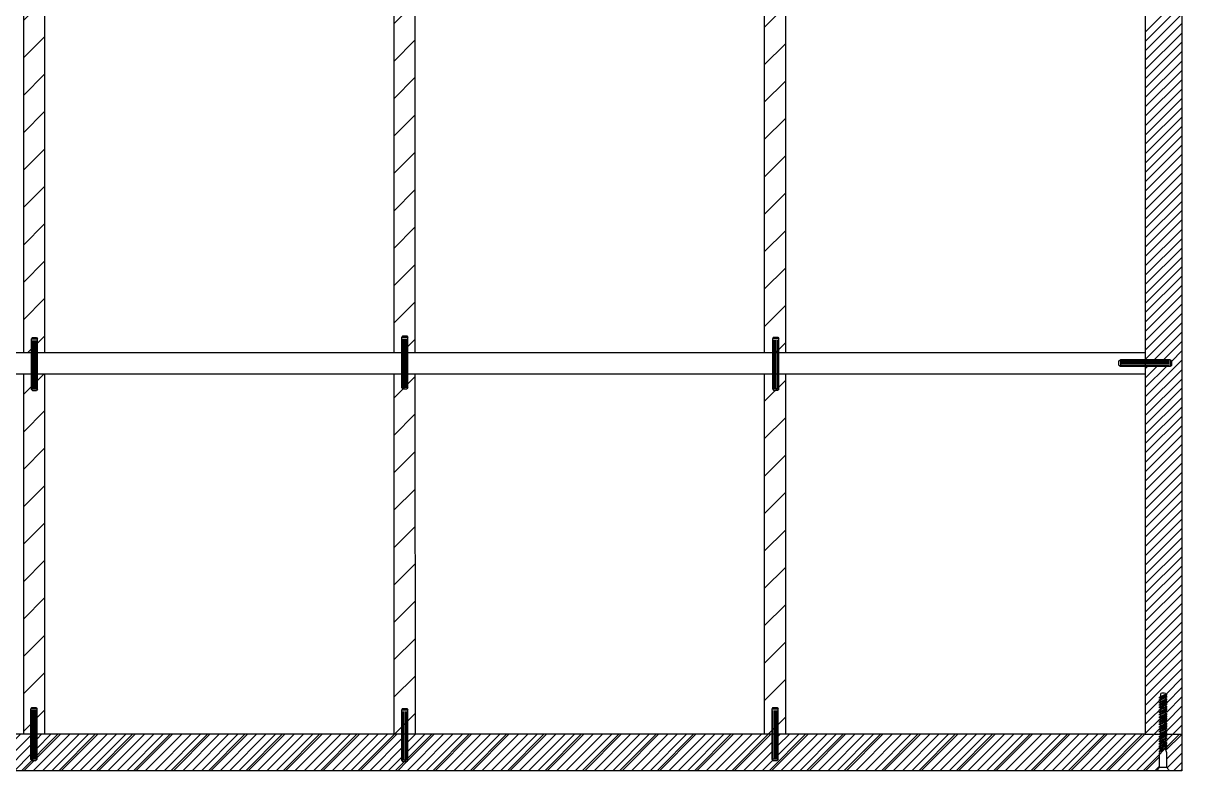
# Model space of a CAD drawing. Header units: inches. Extents: x 17 to 1541, y -140 to 953.
# Drawn here: x 1339.5 to 1449.1, y 776.5 to 847.2 of the extents above; entities that cross this region are included whole.
import ezdxf

# ---------------------------------------------------------------- set-up
doc = ezdxf.new("R2010")
doc.units = ezdxf.units.IN
doc.header["$MEASUREMENT"] = 0
doc.layers.add('Linea di sezione', color=151, linetype='Continuous')
pattern_1 = [(45, (864.1837, 82.1774), (-1.767767, 1.767767), [])]

msp = doc.modelspace()

# ---------------------------------------------------------------- hatches: boundary and pattern name
at = {"layer": 'Linea di sezione'}
h = msp.add_hatch(dxfattribs=at)
h.set_pattern_fill('ANSI31', color=256, scale=20)
h.set_pattern_definition(pattern_1)
h.paths.add_polyline_path([(1341.54, 849.06), (1339.54, 849.06), (1339.54, 816.03), (1341.54, 816.03)])
h = msp.add_hatch(dxfattribs=at)
h.set_pattern_fill('ANSI31', color=256, scale=20)
h.set_pattern_definition(pattern_1)
h.paths.add_polyline_path([(1376.57, 849.06), (1374.57, 849.06), (1374.57, 816.03), (1376.57, 816.03)])
h = msp.add_hatch(dxfattribs=at)
h.set_pattern_fill('ANSI31', color=256, scale=20)
h.set_pattern_definition(pattern_1)
h.paths.add_polyline_path([(1411.6, 849.06), (1409.6, 849.06), (1409.6, 816.03), (1411.6, 816.03)])
h = msp.add_hatch(dxfattribs=at)
h.set_pattern_fill('ANSI31', color=256, scale=20)
h.set_pattern_definition(pattern_1)
h.paths.add_polyline_path([(1341.54, 814.03), (1339.54, 814.03), (1339.54, 780), (1341.54, 780)])
h = msp.add_hatch(dxfattribs=at)
h.set_pattern_fill('ANSI31', color=256, scale=20)
h.set_pattern_definition(pattern_1)
h.paths.add_polyline_path([(1376.57, 814.03), (1374.57, 814.03), (1374.58, 780), (1376.58, 780)])
h = msp.add_hatch(dxfattribs=at)
h.set_pattern_fill('ANSI31', color=256, scale=20)
h.set_pattern_definition(pattern_1)
h.paths.add_polyline_path([(1411.6, 814.03), (1409.6, 814.03), (1409.6, 780), (1411.6, 780)])
h = msp.add_hatch(dxfattribs=at)
h.set_pattern_fill('ANSI31', color=256, scale=20)
h.set_pattern_definition(pattern_1)
h.paths.add_polyline_path([(1449.08, 780), (1445.63, 780), (1305.52, 780), (1302.08, 780), (1302.08, 776.55), (1449.08, 776.55)])

# ---------------------------------------------------------------- linework, layer by layer
at = {"color": 7}
for p, q in [((1449.08, 923.55), (1449.08, 776.55)), ((1449.08, 923.55), (1449.08, 776.55)), ((1445.63, 849.63), (1445.63, 780)), ((1339.54, 849.06), (1339.54, 816.03)), ((1341.54, 849.06), (1341.54, 816.03)), ((1374.57, 849.06), (1374.57, 816.03)), ((1376.57, 849.06), (1376.57, 816.03)), ((1409.6, 849.06), (1409.6, 816.03)), ((1411.6, 849.06), (1411.6, 816.03)), ((1445.63, 816.03), (1305.52, 816.03)), ((1445.63, 814.03), (1305.52, 814.03)), ((1339.54, 814.03), (1339.54, 780)), ((1341.54, 814.03), (1341.54, 780)), ((1374.57, 814.03), (1374.58, 780)), ((1376.57, 814.03), (1376.58, 780)), ((1409.6, 814.03), (1409.6, 780)), ((1411.6, 814.03), (1411.6, 780)), ((1445.63, 780), (1305.52, 780)), ((1445.63, 780), (1449.08, 780)), ((1449.08, 776.55), (1302.08, 776.55))]:
    msp.add_line(p, q, dxfattribs=at)
at = {"color": 40, "linetype": 'Continuous'}
for p, q in [((1445.63, 846.35), (1449.08, 849.81)), ((1445.63, 845.47), (1449.08, 848.93)), ((1445.63, 844.59), (1449.08, 848.04)), ((1445.63, 843.7), (1449.08, 847.16)), ((1445.63, 842.82), (1449.08, 846.27)), ((1445.63, 841.93), (1449.08, 845.39)), ((1445.63, 841.05), (1449.08, 844.51)), ((1445.63, 840.17), (1449.08, 843.62)), ((1445.63, 839.28), (1449.08, 842.74)), ((1445.63, 838.4), (1449.08, 841.86)), ((1445.63, 837.51), (1449.08, 840.97)), ((1445.63, 836.63), (1449.08, 840.09)), ((1445.63, 835.75), (1449.08, 839.2)), ((1445.63, 834.86), (1449.08, 838.32)), ((1445.63, 833.98), (1449.08, 837.44)), ((1445.63, 833.1), (1449.08, 836.55)), ((1445.63, 832.21), (1449.08, 835.67)), ((1445.63, 831.33), (1449.08, 834.78)), ((1445.63, 830.44), (1449.08, 833.9)), ((1445.63, 829.56), (1449.08, 833.02)), ((1445.63, 828.68), (1449.08, 832.13)), ((1445.63, 827.79), (1449.08, 831.25)), ((1445.63, 826.91), (1449.08, 830.36)), ((1445.63, 826.02), (1449.08, 829.48)), ((1445.63, 825.14), (1449.08, 828.6)), ((1445.63, 824.26), (1449.08, 827.71)), ((1445.63, 823.37), (1449.08, 826.83)), ((1445.63, 822.49), (1449.08, 825.95)), ((1445.63, 821.6), (1449.08, 825.06)), ((1445.63, 820.72), (1449.08, 824.18)), ((1445.63, 819.84), (1449.08, 823.29)), ((1445.63, 818.95), (1449.08, 822.41)), ((1445.63, 818.07), (1449.08, 821.53)), ((1445.63, 817.19), (1449.08, 820.64)), ((1445.63, 816.3), (1449.08, 819.76)), ((1445.63, 815.42), (1449.08, 818.87)), ((1446.48, 815.39), (1449.08, 817.99)), ((1447.36, 815.39), (1449.08, 817.11)), ((1445.63, 811.88), (1449.08, 815.34)), ((1448.13, 815.27), (1449.08, 816.22)), ((1445.63, 814.53), (1445.88, 814.79)), ((1445.63, 813.65), (1446.76, 814.79)), ((1445.63, 812.77), (1447.65, 814.79)), ((1445.63, 811), (1449.08, 814.45)), ((1445.63, 810.11), (1449.08, 813.57)), ((1445.63, 809.23), (1449.08, 812.69)), ((1445.63, 808.35), (1449.08, 811.8)), ((1445.63, 807.46), (1449.08, 810.92)), ((1445.63, 806.58), (1449.08, 810.04)), ((1445.63, 805.69), (1449.08, 809.15)), ((1445.63, 804.81), (1449.08, 808.27)), ((1445.63, 803.93), (1449.08, 807.38)), ((1445.63, 803.04), (1449.08, 806.5)), ((1445.63, 802.16), (1449.08, 805.62)), ((1445.63, 801.28), (1449.08, 804.73)), ((1445.63, 800.39), (1449.08, 803.85)), ((1445.63, 799.51), (1449.08, 802.96)), ((1445.63, 798.62), (1449.08, 802.08)), ((1445.63, 797.74), (1449.08, 801.2)), ((1445.63, 796.86), (1449.08, 800.31)), ((1445.63, 795.97), (1449.08, 799.43)), ((1445.63, 795.09), (1449.08, 798.55)), ((1445.63, 794.2), (1449.08, 797.66)), ((1445.63, 793.32), (1449.08, 796.78)), ((1445.63, 792.44), (1449.08, 795.89)), ((1445.63, 791.55), (1449.08, 795.01)), ((1445.63, 790.67), (1449.08, 794.13)), ((1445.63, 789.78), (1449.08, 793.24)), ((1445.63, 788.9), (1449.08, 792.36)), ((1445.63, 788.02), (1449.08, 791.47)), ((1445.63, 787.13), (1449.08, 790.59)), ((1445.63, 786.25), (1449.08, 789.71)), ((1445.63, 785.37), (1449.08, 788.82)), ((1445.63, 784.48), (1449.08, 787.94)), ((1445.63, 783.6), (1449.08, 787.05)), ((1445.63, 782.71), (1449.08, 786.17)), ((1447.62, 783.83), (1449.08, 785.29)), ((1445.63, 781.83), (1447.57, 783.78)), ((1447.66, 782.98), (1449.08, 784.4)), ((1447.66, 782.09), (1449.08, 783.52)), ((1445.63, 780.95), (1447.66, 782.98)), ((1447.63, 781.18), (1449.08, 782.64)), ((1445.63, 780.06), (1447.03, 781.46)), ((1447.09, 781.52), (1447.53, 781.97)), ((1447.56, 780.23), (1449.08, 781.75)), ((1443, 776.55), (1447.53, 781.08)), ((1443.88, 776.55), (1447.53, 780.2)), ((1447.66, 779.44), (1449.08, 780.87)), ((1336.93, 776.55), (1340.23, 779.84)), ((1340.47, 776.55), (1343.92, 780)), ((1340.83, 779.56), (1341.27, 780)), ((1340.83, 778.68), (1342.15, 780)), ((1340.83, 777.79), (1343.04, 780)), ((1341.35, 776.55), (1344.81, 780)), ((1342.23, 776.55), (1345.69, 780)), ((1343.12, 776.55), (1346.57, 780)), ((1344, 776.55), (1347.46, 780)), ((1344.89, 776.55), (1348.34, 780)), ((1345.77, 776.55), (1349.23, 780)), ((1346.65, 776.55), (1350.11, 780)), ((1347.54, 776.55), (1350.99, 780)), ((1348.42, 776.55), (1351.88, 780)), ((1349.31, 776.55), (1352.76, 780)), ((1350.19, 776.55), (1353.65, 780)), ((1351.07, 776.55), (1354.53, 780)), ((1351.96, 776.55), (1355.41, 780)), ((1352.84, 776.55), (1356.3, 780)), ((1353.73, 776.55), (1357.18, 780)), ((1354.61, 776.55), (1358.06, 780)), ((1355.49, 776.55), (1358.95, 780)), ((1356.38, 776.55), (1359.83, 780)), ((1357.26, 776.55), (1360.72, 780)), ((1358.14, 776.55), (1361.6, 780)), ((1359.03, 776.55), (1362.48, 780)), ((1359.91, 776.55), (1363.37, 780)), ((1360.8, 776.55), (1364.25, 780)), ((1361.68, 776.55), (1365.14, 780)), ((1362.56, 776.55), (1366.02, 780)), ((1363.45, 776.55), (1366.9, 780)), ((1364.33, 776.55), (1367.79, 780)), ((1365.22, 776.55), (1368.67, 780)), ((1366.1, 776.55), (1369.55, 780)), ((1366.98, 776.55), (1370.44, 780)), ((1367.87, 776.55), (1371.32, 780)), ((1368.75, 776.55), (1372.21, 780)), ((1369.64, 776.55), (1373.09, 780)), ((1370.52, 776.55), (1373.97, 780)), ((1371.4, 776.55), (1374.86, 780)), ((1372.29, 776.55), (1375.3, 779.56)), ((1375.82, 776.55), (1379.28, 780)), ((1375.9, 779.28), (1376.63, 780)), ((1375.9, 778.4), (1377.51, 780)), ((1375.9, 777.51), (1378.39, 780)), ((1376.71, 776.55), (1380.16, 780)), ((1377.59, 776.55), (1381.05, 780)), ((1378.47, 776.55), (1381.93, 780)), ((1379.36, 776.55), (1382.81, 780)), ((1380.24, 776.55), (1383.7, 780)), ((1381.13, 776.55), (1384.58, 780)), ((1382.01, 776.55), (1385.46, 780)), ((1382.89, 776.55), (1386.35, 780)), ((1383.78, 776.55), (1387.23, 780)), ((1384.66, 776.55), (1388.12, 780)), ((1385.54, 776.55), (1389, 780)), ((1386.43, 776.55), (1389.88, 780)), ((1387.31, 776.55), (1390.77, 780)), ((1388.2, 776.55), (1391.65, 780)), ((1389.08, 776.55), (1392.54, 780)), ((1389.96, 776.55), (1393.42, 780)), ((1390.85, 776.55), (1394.3, 780)), ((1391.73, 776.55), (1395.19, 780)), ((1392.62, 776.55), (1396.07, 780)), ((1393.5, 776.55), (1396.96, 780)), ((1394.38, 776.55), (1397.84, 780)), ((1395.27, 776.55), (1398.72, 780)), ((1396.15, 776.55), (1399.61, 780)), ((1397.04, 776.55), (1400.49, 780)), ((1397.92, 776.55), (1401.37, 780)), ((1398.8, 776.55), (1402.26, 780)), ((1399.69, 776.55), (1403.14, 780)), ((1400.57, 776.55), (1404.03, 780)), ((1401.45, 776.55), (1404.91, 780)), ((1402.34, 776.55), (1405.79, 780)), ((1403.22, 776.55), (1406.68, 780)), ((1404.11, 776.55), (1407.56, 780)), ((1404.99, 776.55), (1408.45, 780)), ((1405.87, 776.55), (1409.33, 780)), ((1406.76, 776.55), (1410.21, 780)), ((1407.64, 776.55), (1410.32, 779.23)), ((1410.29, 776.55), (1413.75, 780)), ((1410.92, 779.83), (1411.1, 780)), ((1410.92, 778.95), (1411.98, 780)), ((1410.92, 778.06), (1412.87, 780)), ((1411.18, 776.55), (1414.63, 780)), ((1412.06, 776.55), (1415.52, 780)), ((1412.95, 776.55), (1416.4, 780)), ((1413.83, 776.55), (1417.28, 780)), ((1414.71, 776.55), (1418.17, 780)), ((1415.6, 776.55), (1419.05, 780)), ((1416.48, 776.55), (1419.94, 780)), ((1417.36, 776.55), (1420.82, 780)), ((1418.25, 776.55), (1421.7, 780)), ((1419.13, 776.55), (1422.59, 780)), ((1420.02, 776.55), (1423.47, 780)), ((1420.9, 776.55), (1424.36, 780)), ((1421.78, 776.55), (1425.24, 780)), ((1422.67, 776.55), (1426.12, 780)), ((1423.55, 776.55), (1427.01, 780)), ((1424.44, 776.55), (1427.89, 780)), ((1425.32, 776.55), (1428.78, 780)), ((1426.2, 776.55), (1429.66, 780)), ((1427.09, 776.55), (1430.54, 780)), ((1427.97, 776.55), (1431.43, 780)), ((1428.86, 776.55), (1432.31, 780)), ((1429.74, 776.55), (1433.19, 780)), ((1430.62, 776.55), (1434.08, 780)), ((1431.51, 776.55), (1434.96, 780)), ((1432.39, 776.55), (1435.85, 780)), ((1433.27, 776.55), (1436.73, 780)), ((1434.16, 776.55), (1437.61, 780)), ((1435.04, 776.55), (1438.5, 780)), ((1435.93, 776.55), (1439.38, 780)), ((1436.81, 776.55), (1440.27, 780)), ((1437.69, 776.55), (1441.15, 780)), ((1438.58, 776.55), (1442.03, 780)), ((1439.46, 776.55), (1442.92, 780)), ((1440.35, 776.55), (1443.8, 780)), ((1441.23, 776.55), (1444.69, 780)), ((1442.11, 776.55), (1445.57, 780)), ((1444.77, 776.55), (1447.66, 779.44)), ((1447.57, 778.48), (1449.08, 779.98)), ((1447.66, 777.67), (1449.08, 779.1)), ((1337.82, 776.55), (1340.23, 778.96)), ((1338.7, 776.55), (1340.23, 778.08)), ((1373.17, 776.55), (1375.3, 778.68)), ((1408.53, 776.55), (1410.32, 778.35)), ((1447.69, 776.82), (1449.08, 778.22)), ((1339.58, 776.55), (1340.55, 777.52)), ((1374.05, 776.55), (1375.3, 777.8)), ((1374.94, 776.55), (1375.81, 777.42)), ((1409.41, 776.55), (1410.4, 777.54)), ((1445.65, 776.55), (1446.96, 777.86)), ((1446.53, 776.55), (1446.96, 776.97)), ((1448.3, 776.55), (1449.08, 777.33))]:
    msp.add_line(p, q, dxfattribs=at)
at = {"color": 1}
for p, q in [((1340.39, 817.48), (1340.29, 817.33)), ((1340.89, 817.33), (1340.29, 817.33)), ((1340.29, 817.33), (1340.29, 812.62)), ((1340.39, 817.48), (1340.79, 817.48)), ((1340.79, 817.48), (1340.89, 817.33)), ((1340.89, 812.62), (1340.89, 817.33)), ((1375.41, 817.64), (1375.31, 817.49)), ((1375.91, 817.49), (1375.31, 817.49)), ((1375.31, 817.49), (1375.31, 812.78)), ((1375.41, 817.64), (1375.81, 817.64)), ((1375.41, 812.87), (1375.41, 817.38)), ((1375.54, 812.87), (1375.54, 817.38)), ((1375.67, 812.87), (1375.67, 817.38)), ((1375.81, 817.64), (1375.91, 817.49)), ((1375.81, 812.87), (1375.81, 817.38)), ((1375.91, 812.78), (1375.91, 817.49)), ((1410.47, 817.51), (1410.38, 817.36)), ((1410.98, 817.36), (1410.38, 817.36)), ((1410.38, 817.36), (1410.38, 812.65)), ((1410.47, 817.51), (1410.88, 817.51)), ((1410.88, 817.51), (1410.98, 817.36)), ((1410.98, 812.65), (1410.98, 817.36)), ((1340.39, 812.71), (1340.39, 817.22)), ((1340.52, 812.71), (1340.52, 817.22)), ((1340.66, 812.71), (1340.66, 817.22)), ((1340.79, 812.71), (1340.79, 817.22)), ((1410.47, 812.74), (1410.47, 817.25)), ((1410.61, 812.74), (1410.61, 817.25)), ((1410.74, 812.74), (1410.74, 817.25)), ((1410.88, 812.74), (1410.88, 817.25)), ((1443.13, 815.29), (1443.28, 815.39)), ((1443.13, 814.89), (1443.13, 815.29)), ((1443.28, 815.39), (1443.28, 814.79)), ((1447.99, 815.39), (1443.28, 815.39)), ((1447.89, 815.29), (1443.39, 815.29)), ((1447.89, 815.15), (1443.39, 815.15)), ((1447.99, 815.39), (1448.13, 815.29)), ((1447.99, 815.39), (1447.99, 814.79)), ((1448.13, 814.89), (1448.13, 815.29)), ((1443.13, 814.89), (1443.28, 814.79)), ((1443.28, 814.79), (1447.99, 814.79)), ((1447.89, 815.02), (1443.39, 815.02)), ((1447.89, 814.89), (1443.39, 814.89)), ((1447.99, 814.79), (1448.13, 814.89)), ((1340.29, 812.62), (1340.39, 812.48)), ((1340.89, 812.62), (1340.29, 812.62)), ((1340.39, 812.48), (1340.79, 812.48)), ((1340.89, 812.62), (1340.79, 812.48)), ((1375.31, 812.78), (1375.41, 812.64)), ((1375.91, 812.78), (1375.31, 812.78)), ((1375.41, 812.64), (1375.81, 812.64)), ((1375.91, 812.78), (1375.81, 812.64)), ((1410.38, 812.65), (1410.47, 812.51)), ((1410.98, 812.65), (1410.38, 812.65)), ((1410.47, 812.51), (1410.88, 812.51)), ((1410.98, 812.65), (1410.88, 812.51)), ((1340.33, 782.52), (1340.23, 782.36)), ((1340.83, 782.36), (1340.23, 782.36)), ((1340.23, 782.36), (1340.23, 777.65)), ((1340.33, 782.52), (1340.73, 782.52)), ((1340.73, 782.52), (1340.83, 782.36)), ((1340.83, 777.65), (1340.83, 782.36)), ((1375.4, 782.42), (1375.3, 782.27)), ((1375.9, 782.27), (1375.3, 782.27)), ((1375.3, 782.27), (1375.3, 777.55)), ((1375.4, 782.42), (1375.8, 782.42)), ((1375.8, 782.42), (1375.9, 782.27)), ((1375.9, 777.55), (1375.9, 782.27)), ((1410.42, 782.51), (1410.32, 782.36)), ((1410.92, 782.36), (1410.32, 782.36)), ((1410.32, 782.36), (1410.32, 777.65)), ((1410.42, 782.51), (1410.82, 782.51)), ((1410.82, 782.51), (1410.92, 782.36)), ((1410.92, 777.65), (1410.92, 782.36)), ((1340.33, 777.75), (1340.33, 782.26)), ((1340.46, 777.75), (1340.46, 782.26)), ((1340.59, 777.75), (1340.59, 782.26)), ((1340.73, 777.75), (1340.73, 782.26)), ((1375.4, 777.65), (1375.4, 782.16)), ((1375.53, 777.65), (1375.53, 782.16)), ((1375.67, 777.65), (1375.67, 782.16)), ((1375.8, 777.65), (1375.8, 782.16)), ((1410.42, 777.74), (1410.42, 782.25)), ((1410.56, 777.74), (1410.56, 782.25)), ((1410.69, 777.74), (1410.69, 782.25)), ((1410.82, 777.74), (1410.82, 782.25)), ((1340.23, 777.65), (1340.33, 777.52)), ((1340.83, 777.65), (1340.23, 777.65)), ((1340.33, 777.52), (1340.73, 777.52)), ((1340.83, 777.65), (1340.73, 777.52)), ((1375.3, 777.55), (1375.4, 777.42)), ((1375.9, 777.55), (1375.3, 777.55)), ((1375.4, 777.42), (1375.8, 777.42)), ((1375.9, 777.55), (1375.8, 777.42)), ((1410.32, 777.65), (1410.42, 777.51)), ((1410.92, 777.65), (1410.32, 777.65)), ((1410.42, 777.51), (1410.82, 777.51)), ((1410.92, 777.65), (1410.82, 777.51))]:
    msp.add_line(p, q, dxfattribs=at)
at = {"color": 2}
for p, q in [((1447.66, 783.81), (1446.96, 783.5)), ((1447.66, 783.72), (1446.96, 783.41)), ((1447.66, 783.59), (1446.96, 783.27)), ((1446.96, 783.41), (1446.96, 783.5)), ((1447.66, 783.49), (1446.96, 783.18)), ((1447.09, 783.56), (1447.09, 783.86)), ((1447.09, 783.33), (1447.09, 783.46)), ((1447.53, 783.86), (1447.53, 783.76)), ((1447.53, 783.66), (1447.53, 783.53)), ((1447.53, 783.44), (1447.53, 783.3)), ((1447.66, 783.72), (1447.66, 783.81)), ((1447.66, 783.49), (1447.66, 783.59)), ((1447.66, 783.35), (1446.96, 783.04)), ((1446.96, 783.18), (1446.96, 783.27)), ((1447.66, 783.26), (1446.96, 782.94)), ((1447.66, 783.12), (1446.96, 782.8)), ((1446.96, 782.94), (1446.96, 783.04)), ((1447.66, 783.02), (1446.96, 782.71)), ((1447.66, 782.9), (1446.96, 782.58)), ((1447.66, 782.8), (1446.96, 782.49)), ((1446.96, 782.71), (1446.96, 782.8)), ((1447.66, 782.66), (1446.96, 782.35)), ((1446.96, 782.49), (1446.96, 782.58)), ((1447.66, 782.57), (1446.96, 782.26)), ((1447.66, 782.44), (1446.96, 782.12)), ((1446.96, 782.26), (1446.96, 782.35)), ((1447.66, 782.34), (1446.96, 782.03)), ((1447.09, 783.1), (1447.09, 783.23)), ((1447.09, 782.86), (1447.09, 783)), ((1447.09, 782.64), (1447.09, 782.77)), ((1447.09, 782.41), (1447.09, 782.54)), ((1447.09, 782.18), (1447.09, 782.31)), ((1447.53, 783.2), (1447.53, 783.06)), ((1447.53, 782.97), (1447.53, 782.84)), ((1447.53, 782.74), (1447.53, 782.61)), ((1447.53, 782.51), (1447.53, 782.38)), ((1447.53, 782.29), (1447.53, 782.15)), ((1447.66, 783.26), (1447.66, 783.35)), ((1447.66, 783.02), (1447.66, 783.12)), ((1447.66, 782.8), (1447.66, 782.9)), ((1447.66, 782.57), (1447.66, 782.66)), ((1447.66, 782.34), (1447.66, 782.44)), ((1447.66, 782.2), (1446.96, 781.89)), ((1446.96, 782.03), (1446.96, 782.12)), ((1447.66, 782.11), (1446.96, 781.79)), ((1447.66, 781.97), (1446.96, 781.65)), ((1446.96, 781.79), (1446.96, 781.89)), ((1447.66, 781.87), (1446.96, 781.56)), ((1447.66, 781.75), (1446.96, 781.43)), ((1447.66, 781.65), (1446.96, 781.34)), ((1446.96, 781.56), (1446.96, 781.65)), ((1447.66, 781.51), (1446.96, 781.2)), ((1446.96, 781.34), (1446.96, 781.43)), ((1447.66, 781.42), (1446.96, 781.11)), ((1447.66, 781.29), (1446.96, 780.97)), ((1446.96, 781.11), (1446.96, 781.2)), ((1447.66, 781.19), (1446.96, 780.88)), ((1447.09, 781.95), (1447.09, 782.08)), ((1447.09, 781.71), (1447.09, 781.85)), ((1447.09, 781.49), (1447.09, 781.62)), ((1447.09, 781.26), (1447.09, 781.39)), ((1447.53, 782.05), (1447.53, 781.91)), ((1447.53, 781.82), (1447.53, 781.69)), ((1447.53, 781.59), (1447.53, 781.46)), ((1447.53, 781.36), (1447.53, 781.23)), ((1447.66, 782.11), (1447.66, 782.2)), ((1447.66, 781.87), (1447.66, 781.97)), ((1447.66, 781.65), (1447.66, 781.75)), ((1447.66, 781.42), (1447.66, 781.51)), ((1447.66, 781.19), (1447.66, 781.29)), ((1447.66, 781.05), (1446.96, 780.74)), ((1446.96, 780.88), (1446.96, 780.97)), ((1447.66, 780.96), (1446.96, 780.64)), ((1447.66, 780.82), (1446.96, 780.5)), ((1446.96, 780.64), (1446.96, 780.74)), ((1447.66, 780.72), (1446.96, 780.41)), ((1447.66, 780.6), (1446.96, 780.28)), ((1447.66, 780.5), (1446.96, 780.19)), ((1446.96, 780.41), (1446.96, 780.5)), ((1447.66, 780.36), (1446.96, 780.05)), ((1446.96, 780.19), (1446.96, 780.28)), ((1447.66, 780.27), (1446.96, 779.96)), ((1447.66, 780.14), (1446.96, 779.82)), ((1447.09, 781.03), (1447.09, 781.16)), ((1447.09, 780.8), (1447.09, 780.93)), ((1447.09, 780.56), (1447.09, 780.7)), ((1447.09, 780.34), (1447.09, 780.47)), ((1447.09, 780.11), (1447.09, 780.24)), ((1447.53, 781.14), (1447.53, 781)), ((1447.53, 780.9), (1447.53, 780.76)), ((1447.53, 780.67), (1447.53, 780.54)), ((1447.53, 780.44), (1447.53, 780.31)), ((1447.53, 780.21), (1447.53, 780.08)), ((1447.66, 780.96), (1447.66, 781.05)), ((1447.66, 780.72), (1447.66, 780.82)), ((1447.66, 780.5), (1447.66, 780.6)), ((1447.66, 780.27), (1447.66, 780.36)), ((1447.66, 780.04), (1447.66, 780.14)), ((1446.96, 779.96), (1446.96, 780.05)), ((1447.66, 780.04), (1446.96, 779.73)), ((1447.66, 779.9), (1446.96, 779.59)), ((1446.96, 779.73), (1446.96, 779.82)), ((1447.66, 779.81), (1446.96, 779.49)), ((1447.66, 779.67), (1446.96, 779.36)), ((1446.96, 779.49), (1446.96, 779.59)), ((1447.66, 779.58), (1446.96, 779.26)), ((1447.66, 779.45), (1446.96, 779.14)), ((1447.66, 779.36), (1446.96, 779.04)), ((1446.96, 779.27), (1446.96, 779.36)), ((1447.66, 779.22), (1446.96, 778.91)), ((1446.96, 779.04), (1446.96, 779.14)), ((1447.66, 779.13), (1446.96, 778.81)), ((1447.66, 778.99), (1446.96, 778.68)), ((1447.09, 779.88), (1447.09, 780.01)), ((1447.09, 779.65), (1447.09, 779.78)), ((1447.09, 779.42), (1447.09, 779.55)), ((1447.09, 779.19), (1447.09, 779.32)), ((1447.09, 778.96), (1447.09, 779.1)), ((1447.53, 779.99), (1447.53, 779.85)), ((1447.53, 779.75), (1447.53, 779.62)), ((1447.53, 779.52), (1447.53, 779.39)), ((1447.53, 779.3), (1447.53, 779.16)), ((1447.53, 779.07), (1447.53, 778.94)), ((1447.66, 779.81), (1447.66, 779.9)), ((1447.66, 779.58), (1447.66, 779.67)), ((1447.66, 779.36), (1447.66, 779.45)), ((1447.66, 779.13), (1447.66, 779.22)), ((1447.66, 778.9), (1447.66, 778.99)), ((1446.96, 778.81), (1446.96, 778.91)), ((1447.66, 778.9), (1446.96, 778.58)), ((1447.66, 778.76), (1446.96, 778.44)), ((1446.96, 778.58), (1446.96, 778.68)), ((1447.66, 778.67), (1446.96, 778.35)), ((1446.96, 778.35), (1446.96, 778.44)), ((1447.01, 778.37), (1446.96, 778.23)), ((1446.96, 776.85), (1446.96, 778.23)), ((1447.09, 778.61), (1447.04, 778.48)), ((1447.09, 778.73), (1447.09, 778.87)), ((1447.09, 778.61), (1447.09, 778.64)), ((1447.32, 778.61), (1447.09, 778.61)), ((1447.53, 778.7), (1447.53, 778.84)), ((1447.66, 778.23), (1447.53, 778.61)), ((1447.66, 778.67), (1447.66, 778.76)), ((1447.66, 778.67), (1447.66, 778.67)), ((1447.66, 776.85), (1447.66, 778.23)), ((1447.66, 776.85), (1446.96, 776.85)), ((1447.88, 776.54), (1446.74, 776.54))]:
    msp.add_line(p, q, dxfattribs=at)
msp.add_arc((1447.31, 783.04), 0.849, 74.8385, 105.1615, dxfattribs=at)
for points in [[(1446.96, 776.85), (1446.89, 776.77), (1446.74, 776.54)], [(1447.66, 776.85), (1447.73, 776.77), (1447.88, 776.54)]]:
    msp.add_spline(points, degree=3, dxfattribs=at)
at = {"color": 7}
msp.add_point((1445.63, 815.03), dxfattribs=at)

doc.saveas('drawing.dxf')
